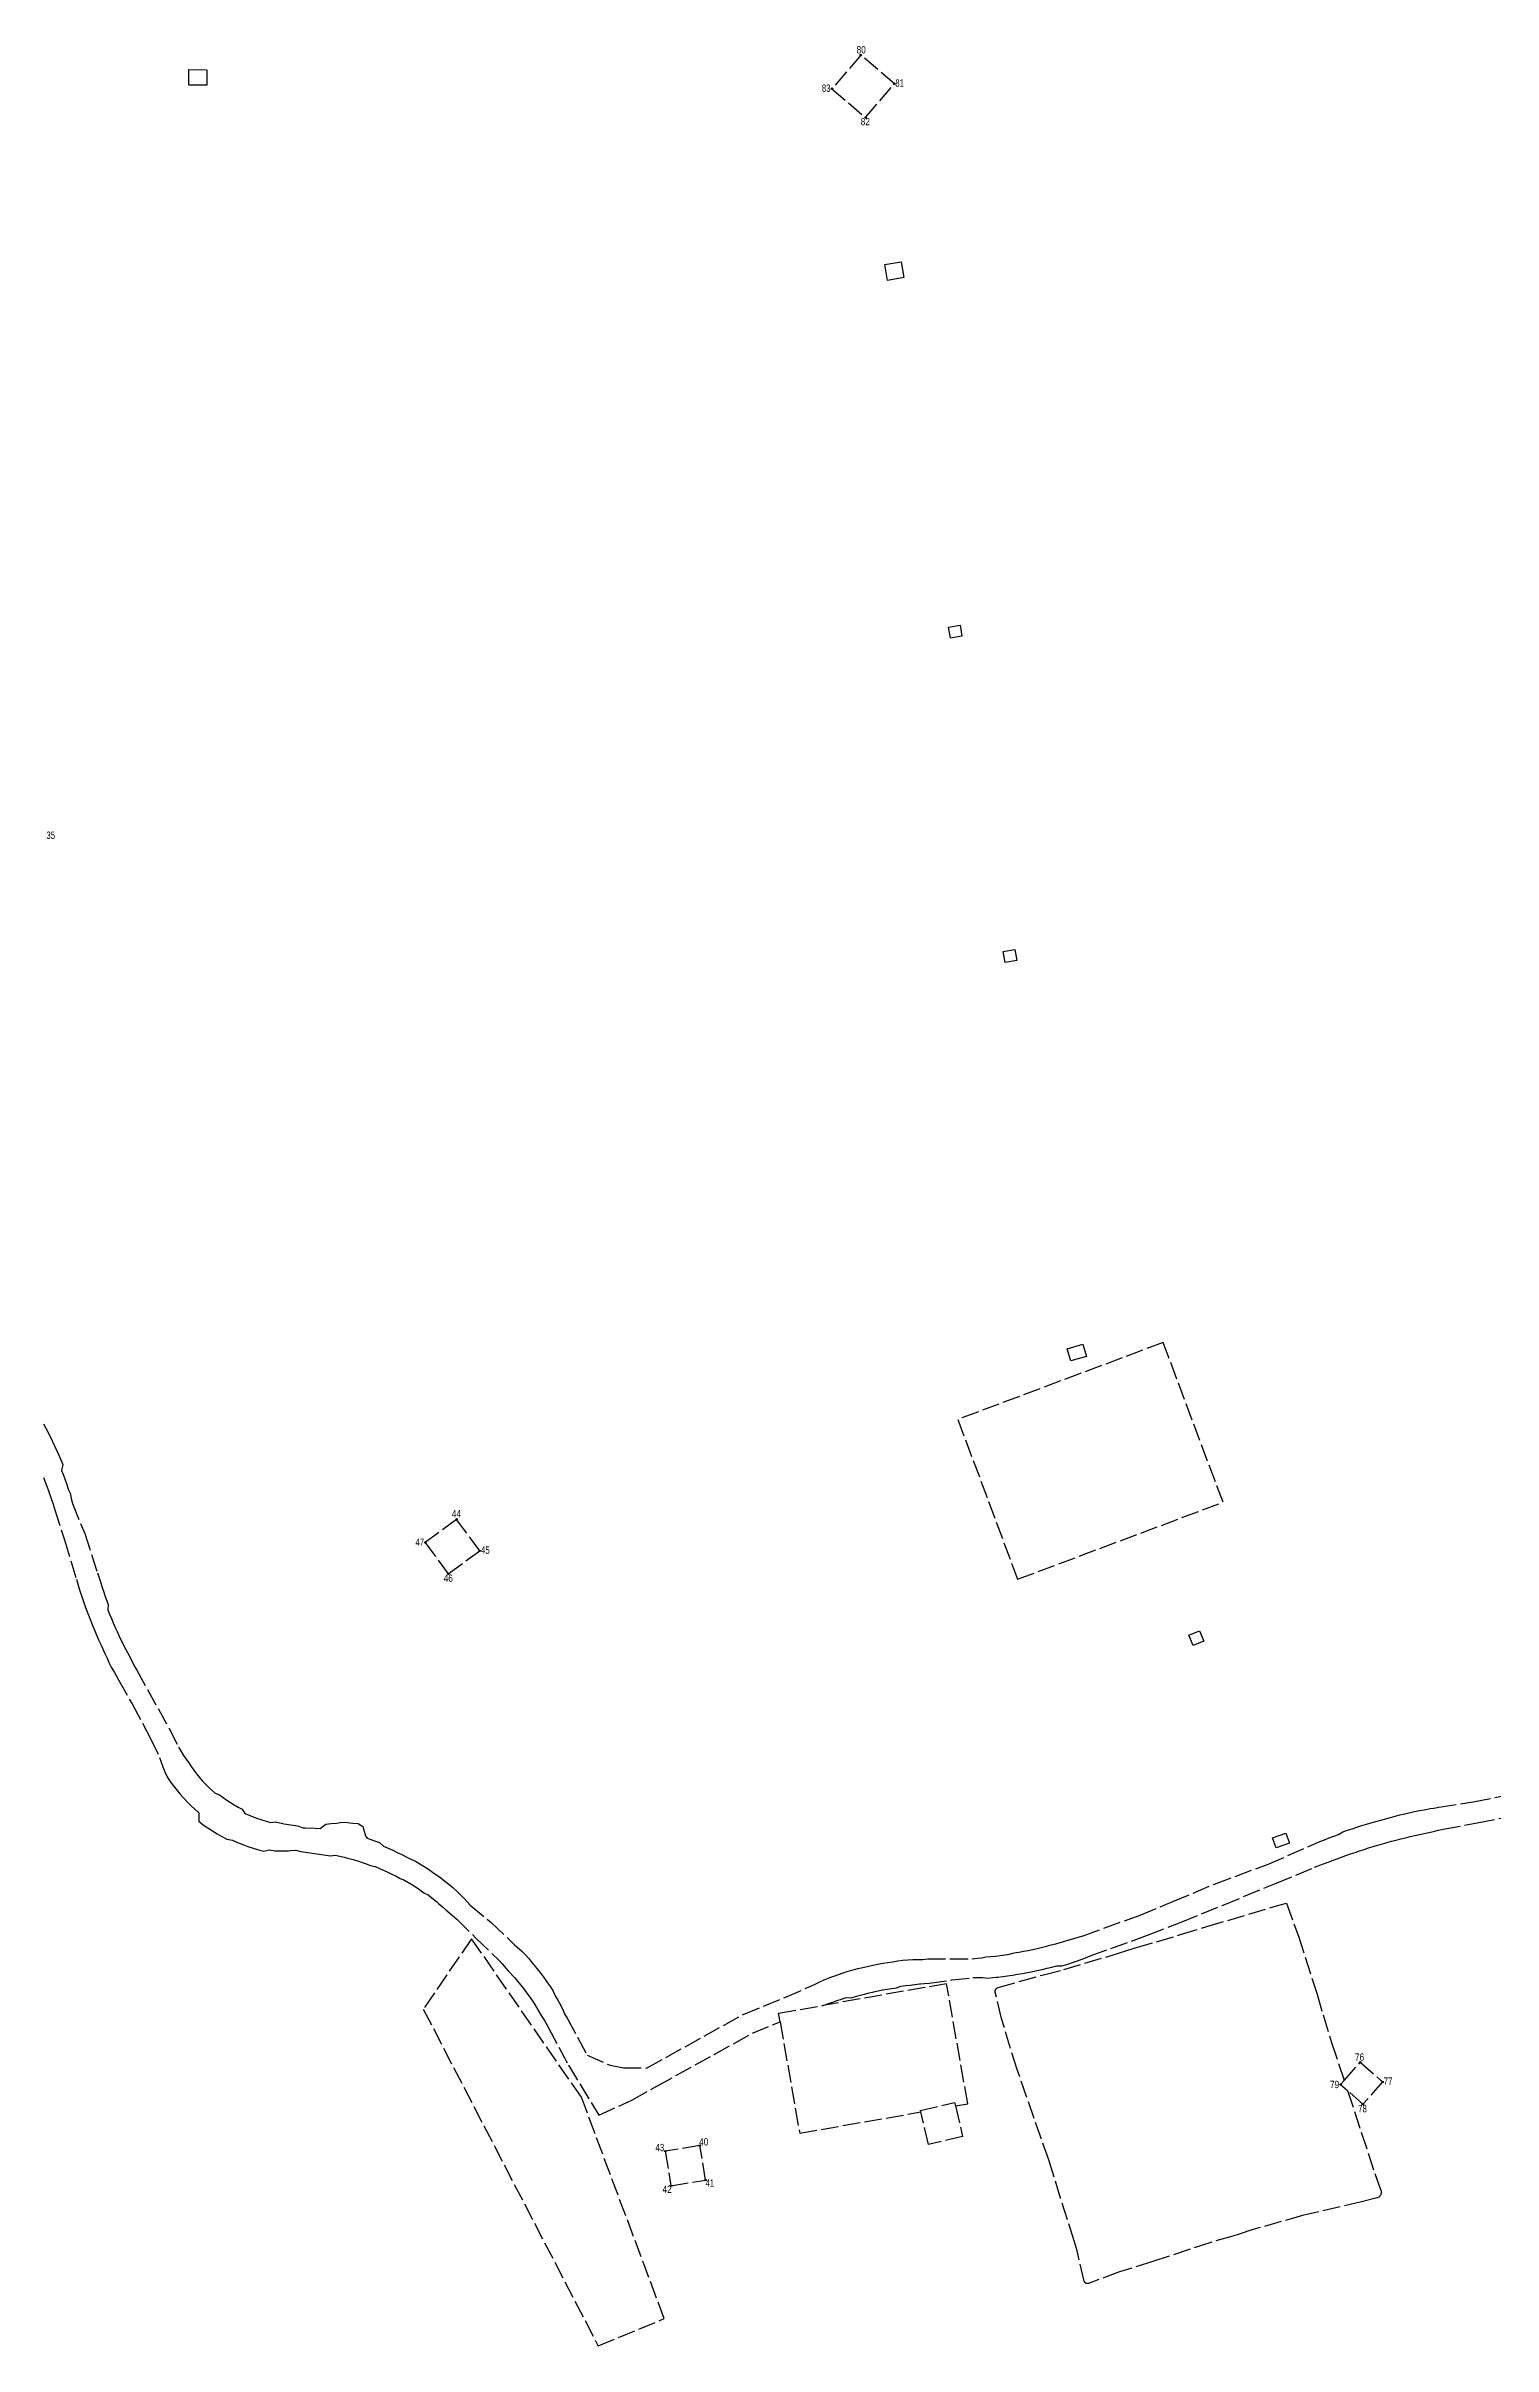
# Model space of a CAD drawing. Header units: metres. Extents: x 543554 to 549224, y 1840760 to 1844578.
# Drawn here: x 547018 to 547611, y 1841836 to 1842779 of the extents above; entities that cross this region are included whole.
import ezdxf

# ---------------------------------------------------------------- set-up
doc = ezdxf.new("R2010")
doc.units = ezdxf.units.M
doc.header["$LTSCALE"] = 1.2
doc.header["$PDMODE"] = 32
doc.header["$PDSIZE"] = 0.6
doc.linetypes.add('LONG_DASHED', pattern=[7.5, 6, -1.5])
doc.layers.add('12', color=7, linetype='Continuous')
doc.layers.add('7', color=7, linetype='Continuous')
doc.layers.add('30', color=7, linetype='LONG_DASHED', lineweight=25)

msp = doc.modelspace()

# ---------------------------------------------------------------- linework, layer by layer
at = {"layer": '30'}
for points in [[(547365.817, 1842763.896), (547351.996, 1842775.739), (547340.154, 1842761.918), (547353.974, 1842750.076)], [(547083.751, 1842769.712), (547083.668, 1842763.312), (547076.268, 1842763.409), (547076.352, 1842769.809)], [(547369.686, 1842684.396), (547362.981, 1842683.265), (547361.883, 1842689.773), (547368.588, 1842690.904)], [(547393.501, 1842537.309), (547388.768, 1842536.509), (547388.002, 1842541.045), (547392.735, 1842541.844)], [(547415.971, 1842404.192), (547411.238, 1842403.393), (547410.473, 1842407.929), (547415.206, 1842408.727)], [(547500.646, 1842181.932), (547476.093, 1842247.485), (547391.811, 1842215.917), (547416.364, 1842150.364)], [(547444.627, 1842241.795), (547438.191, 1842239.933), (547436.745, 1842244.928), (547443.181, 1842246.791)], [(547195.663, 1842162.017), (547186.185, 1842174.907), (547173.294, 1842165.429), (547182.772, 1842152.539)], [(547492.793, 1842125.002), (547488.364, 1842123.149), (547486.589, 1842127.393), (547491.018, 1842129.245)], [(547527.889, 1842042.068), (547522.425, 1842040.122), (547520.949, 1842044.267), (547526.413, 1842046.213)], [(547271.374, 1841847), (547237.391, 1841937.778), (547192.346, 1842002.861), (547172.507, 1841973.948), (547244.304, 1841835.748)], [(547288.332, 1841903.808), (547285.994, 1841918.017), (547271.785, 1841915.679), (547274.123, 1841901.47)]]:
    msp.add_lwpolyline(points, close=True, dxfattribs=at)
for points in [[(547016.649, 1842214.161), (547018.571, 1842210.515), (547020.248, 1842207.149), (547020.404, 1842206.824), (547022.138, 1842203.085), (547022.968, 1842201.198), (547024.551, 1842197.393), (547024.121, 1842195.018), (547024.842, 1842193.106), (547026.209, 1842189.253), (547026.813, 1842187.301), (547027.696, 1842185.435), (547027.804, 1842184.933), (547028.067, 1842183.445), (547028.506, 1842181.487), (547033.568, 1842169.118), (547038.839, 1842152.997), (547040.117, 1842149.259), (547040.607, 1842147.366), (547041.228, 1842145.514), (547041.867, 1842143.668), (547043.2, 1842139.996), (547043.084, 1842137.857), (547043.799, 1842136.031), (547044.533, 1842134.211), (547045.285, 1842132.399), (547046.055, 1842130.594), (547046.956, 1842128.848), (547047.762, 1842127.06), (547047.908, 1842126.741), (547049.426, 1842123.51), (547050.285, 1842121.747), (547051.311, 1842120.069), (547053.039, 1842116.55), (547053.926, 1842114.768), (547054.906, 1842113.024), (547068.217, 1842089.093), (547072.09, 1842081.409), (547073.139, 1842079.701), (547074.167, 1842078.041), (547075.187, 1842076.495), (547076.257, 1842074.988), (547077.291, 1842073.463), (547078.359, 1842071.963), (547079.461, 1842070.487), (547080.627, 1842069.061), (547081.84, 1842067.675), (547083.099, 1842066.329), (547084.367, 1842065.06), (547085.747, 1842063.769), (547087.134, 1842062.556), (547088.933, 1842061.861), (547090.381, 1842060.756), (547091.866, 1842059.699), (547093.385, 1842058.692), (547094.936, 1842057.737), (547096.519, 1842056.833), (547098.131, 1842055.983), (547099.337, 1842054.258), (547101.033, 1842053.503), (547102.754, 1842052.805), (547104.496, 1842052.165), (547106.259, 1842051.584), (547108.041, 1842051.061), (547109.838, 1842050.599), (547111.768, 1842050.769), (547113.573, 1842050.431), (547115.373, 1842050.034), (547117.189, 1842049.697), (547118.102, 1842049.551), (547121.076, 1842049.116), (547123.023, 1842048.417), (547123.992, 1842048.39), (547128.081, 1842048.248), (547130.161, 1842048.088), (547132.523, 1842049.827), (547134.729, 1842050.129), (547136.941, 1842050.317), (547139.214, 1842050.687), (547141.391, 1842050.487), (547143.577, 1842050.278), (547145.803, 1842050.163), (547147.692, 1842048.838), (547148.787, 1842045.094)], [(547016.681, 1842192.154), (547018.025, 1842188.519), (547018.661, 1842186.689), (547018.661, 1842186.688), (547019.981, 1842183.041), (547020.646, 1842181.169), (547021.171, 1842179.238), (547025.303, 1842166.583), (547030.22, 1842150.354), (547031.309, 1842146.454), (547033.097, 1842141.155), (547033.963, 1842138.72), (547035.387, 1842134.887), (547036.897, 1842131.087), (547037.681, 1842129.199), (547039.273, 1842125.432), (547040.265, 1842123.235), (547041.849, 1842119.865), (547042.744, 1842118.027), (547043.543, 1842116.139), (547044.501, 1842114.331), (547045.755, 1842112.102), (547046.5, 1842110.799), (547047.405, 1842109.015), (547053.015, 1842099.172), (547060.583, 1842085.013), (547064.288, 1842077.239), (547064.966, 1842075.333), (547065.675, 1842073.378), (547066.495, 1842071.338), (547067.387, 1842069.318), (547068.56, 1842067.463), (547069.833, 1842065.675), (547072.611, 1842062.28), (547074.055, 1842060.63), (547075.553, 1842059.029), (547077.103, 1842057.479), (547078.704, 1842055.982), (547080.354, 1842054.539), (547080.378, 1842051.033), (547082.192, 1842049.648), (547084.051, 1842048.325), (547085.954, 1842047.064), (547087.897, 1842045.867), (547089.879, 1842044.736), (547091.898, 1842043.671), (547094.233, 1842043.282), (547096.298, 1842042.363), (547098.392, 1842041.514), (547100.513, 1842040.735), (547102.659, 1842040.027), (547104.828, 1842039.391), (547107.016, 1842038.828), (547109.42, 1842039.302), (547111.609, 1842038.891), (547113.851, 1842038.852), (547116.083, 1842038.888), (547117.194, 1842038.934), (547118.203, 1842038.998), (547120.222, 1842039.127), (547122.191, 1842038.688), (547123.151, 1842038.551), (547125.13, 1842038.267)], [(547433.832, 1842001.264), (547437.544, 1842002.393), (547439.876, 1842003.073), (547443.229, 1842004.087), (547466.58, 1842012.508), (547480.025, 1842018.166), (547497.197, 1842025.268), (547518.948, 1842033.359), (547536.664, 1842041.117), (547536.97, 1842041.253), (547538.522, 1842041.936), (547540.393, 1842042.737), (547542.29, 1842043.475), (547544.192, 1842044.198), (547546.101, 1842044.906), (547548.015, 1842045.598), (547549.787, 1842046.697), (547551.715, 1842047.36), (547553.649, 1842048.007), (547555.587, 1842048.639), (547557.531, 1842049.255), (547559.479, 1842049.856), (547560.862, 1842050.272), (547563.39, 1842051.01), (547565.352, 1842051.564), (547569.289, 1842052.624), (547571.265, 1842053.13), (547573.244, 1842053.619), (547575.227, 1842054.093), (547579.203, 1842054.995), (547581.197, 1842055.422), (547583.2, 1842055.805), (547585.714, 1842056.227), (547587.195, 1842056.466), (547589.17, 1842056.786), (547603.274, 1842059.053), (547620.455, 1842062.415)], [(547336.562, 1841975.503), (547336.848, 1841975.602), (547337.66, 1841975.882), (547338.703, 1841976.235), (547340.535, 1841976.828), (547342.342, 1841977.479), (547344.153, 1841978.121), (547345.974, 1841978.733), (547348.027, 1841978.599), (547349.855, 1841979.149), (547351.691, 1841979.671), (547353.536, 1841980.162), (547355.388, 1841980.625), (547356.948, 1841980.989), (547357.247, 1841981.057), (547359.113, 1841981.46), (547360.985, 1841981.832), (547362.863, 1841982.175), (547364.747, 1841982.488), (547366.635, 1841982.77), (547368.477, 1841983.421), (547370.379, 1841983.644), (547372.285, 1841983.836), (547374.189, 1841984.055), (547376.094, 1841984.3), (547376.572, 1841984.356), (547378.064, 1841984.527), (547380.066, 1841984.554), (547389.368, 1841985.964), (547397.974, 1841986.88), (547399.976, 1841986.908), (547400.514, 1841986.915), (547402.015, 1841986.944), (547404.092, 1841986.73), (547406.142, 1841986.906), (547407.614, 1841987.05), (547408.189, 1841987.111), (547410.233, 1841987.342), (547412.274, 1841987.601), (547414.312, 1841987.888), (547416.329, 1841988.299), (547418.357, 1841988.639), (547420.38, 1841989.006), (547421.913, 1841989.303), (547422.398, 1841989.401), (547424.411, 1841989.822), (547426.418, 1841990.269), (547428.418, 1841990.744), (547430.413, 1841991.245), (547432.4, 1841991.773), (547434.556, 1841991.714), (547436.537, 1841992.297), (547438.509, 1841992.906), (547440.46, 1841993.583), (547442.387, 1841994.325), (547442.867, 1841994.515), (547444.262, 1841995.07), (547446.122, 1841995.811), (547469.714, 1842004.256), (547483.515, 1842009.667), (547500.722, 1842016.684), (547522.169, 1842025.517), (547538.186, 1842032.148), (547540.057, 1842032.855), (547540.37, 1842032.973), (547541.902, 1842033.545), (547543.745, 1842034.223), (547545.573, 1842034.934), (547547.407, 1842035.631), (547549.247, 1842036.313), (547551.092, 1842036.98), (547552.941, 1842037.637), (547554.797, 1842038.275), (547556.657, 1842038.898), (547558.523, 1842039.506), (547560.393, 1842040.099), (547562.268, 1842040.677), (547563.599, 1842041.077), (547564.148, 1842041.24), (547566.032, 1842041.788), (547567.92, 1842042.321), (547569.813, 1842042.838), (547571.709, 1842043.341), (547573.61, 1842043.828), (547575.514, 1842044.303), (547577.422, 1842044.76), (547579.334, 1842045.202), (547581.249, 1842045.628), (547583.168, 1842046.039), (547585.084, 1842046.463), (547586.998, 1842046.899), (547587.477, 1842047.006), (547588.943, 1842047.33), (547590.896, 1842047.762), (547604.938, 1842050.357), (547622.086, 1842053.893)], [(547125.13, 1842038.267), (547128.842, 1842037.675), (547130.7, 1842037.421), (547132.552, 1842037.129), (547134.398, 1842036.801), (547136.383, 1842037.137), (547138.229, 1842036.732), (547140.066, 1842036.29), (547141.893, 1842035.812), (547143.711, 1842035.297), (547146.37, 1842034.473), (547149.098, 1842033.536), (547150.869, 1842032.878), (547152.739, 1842032.462), (547154.487, 1842031.731), (547156.408, 1842030.879), (547157.939, 1842030.164), (547159.641, 1842029.33), (547161.325, 1842028.461), (547162.992, 1842027.559), (547164.804, 1842026.905), (547166.439, 1842025.934), (547168.054, 1842024.93), (547170.365, 1842023.415), (547172.775, 1842021.728), (547174.457, 1842020.801), (547175.969, 1842019.637), (547177.875, 1842018.1), (547178.919, 1842017.222), (547180.358, 1842015.971), (547181.763, 1842014.682), (547183.593, 1842013.145), (547186.243, 1842010.85), (547194.114, 1842003.098), (547203.494, 1841994.033), (547204.832, 1841992.572), (547207.38, 1841989.725), (547209.971, 1841986.925), (547211.207, 1841985.472), (547212.413, 1841983.994), (547213.591, 1841982.493), (547214.737, 1841980.968), (547215.853, 1841979.421), (547216.938, 1841977.851), (547217.991, 1841976.261), (547218.909, 1841974.585), (547220.901, 1841971.335), (547222.175, 1841969.313), (547222.956, 1841968.03), (547223.822, 1841966.225), (547232.015, 1841950.964), (547244.518, 1841930.487), (547258.023, 1841936.64), (547268.286, 1841942.335), (547307.512, 1841964.051), (547318.903, 1841968.745)], [(547148.787, 1842045.094), (547149.503, 1842044.075), (547152.523, 1842043.039), (547154.483, 1842042.31), (547156.127, 1842040.801), (547158.042, 1842040), (547159.94, 1842039.162), (547161.822, 1842038.285), (547163.685, 1842037.372), (547165.529, 1842036.421), (547167.355, 1842035.433), (547169.283, 1842034.622), (547171.072, 1842033.559), (547172.839, 1842032.461), (547174.583, 1842031.329), (547176.305, 1842030.161), (547179.717, 1842027.778), (547181.367, 1842026.508), (547182.991, 1842025.206), (547184.588, 1842023.871), (547186.159, 1842022.505), (547187.644, 1842021.046), (547189.078, 1842019.537), (547189.432, 1842019.155), (547189.432, 1842019.155), (547191.803, 1842016.573), (547200.347, 1842009.514), (547209.788, 1842000.512), (547210.926, 1841999.527), (547212.881, 1841997.781), (547214.376, 1841996.306), (547215.799, 1841994.763), (547217.025, 1841993.048), (547218.382, 1841991.453), (547219.707, 1841989.83), (547221.634, 1841987.347), (547223.484, 1841984.809), (547224.675, 1841983.086), (547225.831, 1841981.339), (547226.655, 1841979.385), (547227.736, 1841977.6), (547228.733, 1841975.765), (547229.863, 1841973.412), (547230.493, 1841972.048), (547231.509, 1841970.324), (547239.719, 1841955.072), (547249.151, 1841950.929), (547254.657, 1841949.945), (547264.151, 1841949.805), (547303.805, 1841971.773), (547320.892, 1841978.742), (547331.482, 1841983.405), (547333.288, 1841984.271), (547334.063, 1841984.642), (547335.138, 1841985.148), (547337.031, 1841986.01), (547338.972, 1841986.755), (547340.932, 1841987.449), (547342.902, 1841988.112), (547344.839, 1841988.885), (547346.832, 1841989.485), (547348.834, 1841990.053), (547350.845, 1841990.589), (547352.865, 1841991.093), (547354.566, 1841991.491), (547356.926, 1841992.003), (547358.968, 1841992.41), (547361.015, 1841992.783), (547363.068, 1841993.124), (547365.127, 1841993.432), (547367.182, 1841993.767), (547369.25, 1841994.009), (547371.322, 1841994.218), (547373.401, 1841994.337), (547375.485, 1841994.366), (547377.508, 1841994.367), (547379.5, 1841994.565), (547388.878, 1841994.63), (547397.538, 1841994.586), (547400.066, 1841994.838), (547401.482, 1841994.987), (547403.4, 1841995.396), (547405.335, 1841995.565), (547407.267, 1841995.758), (547409.196, 1841995.977), (547411.122, 1841996.221), (547413.044, 1841996.491), (547414.923, 1841997.039), (547416.834, 1841997.36), (547418.741, 1841997.706), (547420.643, 1841998.078), (547422.54, 1841998.475), (547424.432, 1841998.897), (547428.197, 1841999.817), (547430.07, 1842000.314), (547431.971, 1842000.717), (547433.832, 1842001.264)], [(547551.731, 1841940.52), (547562.893, 1841906.565), (547565.176, 1841900.342), (547565.457, 1841899.457), (547565.488, 1841899.326), (547565.528, 1841899.059), (547565.537, 1841898.925), (547565.532, 1841898.655), (547565.519, 1841898.521), (547565.471, 1841898.256), (547565.436, 1841898.125), (547565.345, 1841897.872), (547565.228, 1841897.63), (547565.159, 1841897.514), (547565.005, 1841897.295), (547564.919, 1841897.193), (547564.731, 1841897.002), (547564.525, 1841896.834), (547564.302, 1841896.689), (547564.066, 1841896.569), (547563.82, 1841896.476), (547557.434, 1841894.833), (547533.193, 1841889.263), (547512.444, 1841883.378), (547507.202, 1841881.646), (547504.63, 1841880.861), (547495.653, 1841878.241), (547471.777, 1841870.421), (547458.098, 1841866.113), (547445.391, 1841861.406), (547445.243, 1841861.369), (547445.092, 1841861.35), (547444.939, 1841861.348), (547444.786, 1841861.364), (547444.636, 1841861.399), (547444.49, 1841861.45), (547444.351, 1841861.518), (547444.222, 1841861.602), (547444.103, 1841861.701), (547443.997, 1841861.812), (547443.904, 1841861.935), (547443.827, 1841862.068), (547443.766, 1841862.207), (547443.722, 1841862.353), (547440.732, 1841874.796), (547439.5, 1841878.95), (547433.957, 1841896.426), (547430.173, 1841909.001), (547429.124, 1841912.17), (547416.132, 1841949.181), (547410.775, 1841966.649), (547409.809, 1841970.117), (547407.164, 1841980.934), (547407.141, 1841981.112), (547407.139, 1841981.291), (547407.155, 1841981.467), (547407.19, 1841981.639), (547407.243, 1841981.806), (547407.313, 1841981.964), (547407.399, 1841982.114), (547407.499, 1841982.252), (547407.613, 1841982.379), (547407.739, 1841982.492), (547407.874, 1841982.591), (547408.019, 1841982.676), (547408.171, 1841982.744), (547408.328, 1841982.797), (547426.991, 1841988.095), (547435.266, 1841990.209), (547457.737, 1841996.905), (547464.757, 1841999.096), (547483.2, 1842004.528), (547493.957, 1842007.834), (547522.598, 1842016.303), (547526.675, 1842017.474), (547526.71, 1842017.467), (547526.737, 1842017.444), (547526.745, 1842017.428), (547531.542, 1842003.854), (547539.239, 1841980.121), (547541.659, 1841971.654), (547545.189, 1841960.262), (547550.341, 1841944.713)], [(547390.839, 1841934.278), (547395.88, 1841935.164), (547387.223, 1841984.409), (547336.562, 1841975.503)], [(547318.903, 1841968.745), (547318.28, 1841972.289), (547336.561, 1841975.503), (547336.562, 1841975.503)], [(547318.903, 1841968.745), (547326.937, 1841923.044), (547376.634, 1841931.781)], [(547550.341, 1841944.713), (547548.871, 1841943.055), (547551.731, 1841940.52)], [(547550.341, 1841944.713), (547556.964, 1841952.184), (547566.093, 1841944.091), (547558, 1841934.962), (547551.731, 1841940.52)], [(547376.634, 1841931.781), (547376.486, 1841932.411), (547390.507, 1841935.695), (547390.839, 1841934.278)], [(547390.839, 1841934.278), (547393.79, 1841921.675), (547379.77, 1841918.391), (547376.634, 1841931.781)]]:
    msp.add_lwpolyline(points, dxfattribs=at)
at = {"layer": '7'}
for p in [(547352, 1842775.74), (547365.82, 1842763.9), (547340.15, 1842761.92), (547353.97, 1842750.08), (547186.18, 1842174.91), (547173.29, 1842165.43), (547195.66, 1842162.02), (547182.77, 1842152.54), (547556.96, 1841952.18), (547548.87, 1841943.05), (547566.09, 1841944.09), (547558, 1841934.96), (547271.78, 1841915.68), (547285.99, 1841918.02), (547274.12, 1841901.47), (547288.33, 1841903.81)]:
    msp.add_point(p, dxfattribs=at)

# ---------------------------------------------------------------- texts
at = {"layer": '12'}
for s, width, p in [('80', 0.85, (547350.28, 1842776.399)), ('81', 0.75, (547366.209, 1842762.732)), ('83', 0.8, (547336.03, 1842760.639)), ('82', 0.85, (547351.955, 1842746.939)), ('35', 0.8, (547017.853, 1842454.132)), ('44', 0.85, (547184.191, 1842175.748)), ('47', 0.8, (547169.279, 1842164.061)), ('45', 0.8, (547196.194, 1842160.807)), ('46', 0.85, (547180.846, 1842149.285)), ('76', 0.85, (547554.761, 1841952.809)), ('79', 0.85, (547544.525, 1841941.557)), ('77', 0.8, (547566.561, 1841942.963)), ('78', 0.8, (547556.063, 1841931.633)), ('43', 0.8, (547267.775, 1841915.68)), ('40', 0.85, (547285.676, 1841918.02)), ('42', 0.85, (547270.665, 1841898.588)), ('41', 0.75, (547288.33, 1841901.085))]:
    msp.add_text(s, height=3, dxfattribs=dict(at, width=width)).set_placement(p)

doc.saveas('drawing.dxf')
